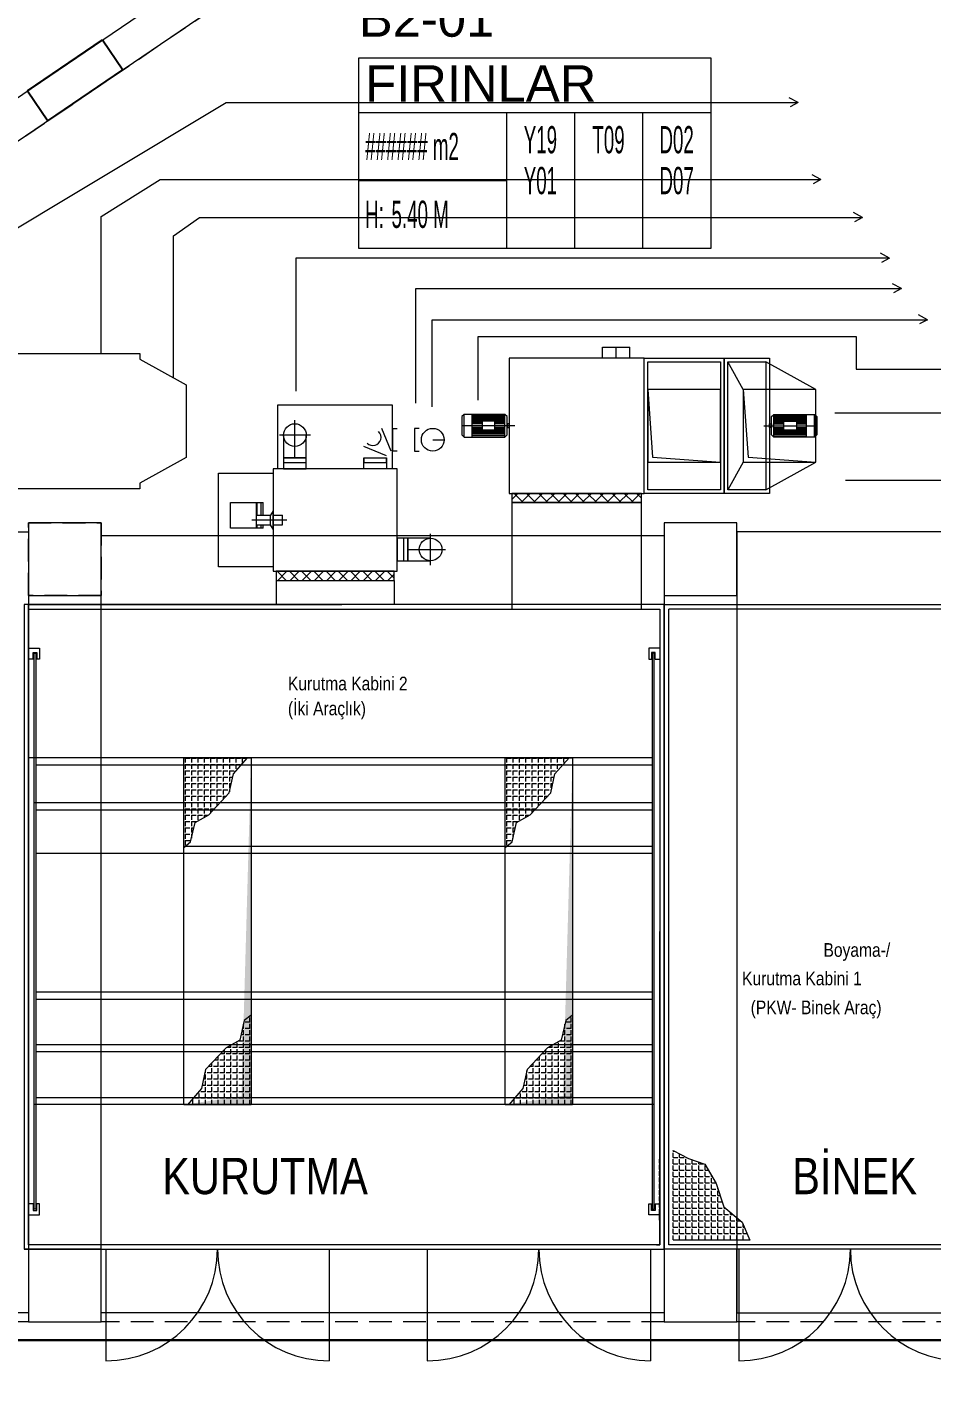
# Model space of a CAD drawing. Header units: metres. Extents: x -13194 to 152406, y -14653 to 29421.
# Drawn here: x 1558 to 2555, y 7124 to 8616 of the extents above; entities that cross this region are included whole.
import ezdxf
from ezdxf.enums import TextEntityAlignment as Align

# ---------------------------------------------------------------- set-up
doc = ezdxf.new("R2010")
doc.units = ezdxf.units.M
doc.header["$LTSCALE"] = 100
doc.header["$MEASUREMENT"] = 0
for name, pattern in [('DOT2', [0.125, 0, -0.125]), ('HIDDEN', [0.375, 0.25, -0.125]), ('MITTE0050', [25.4, 15.875, -3.175, 3.175, -3.175])]:
    doc.linetypes.add(name, pattern=pattern)
doc.layers.get('0').update_dxf_attribs({"color": 9, "lineweight": 9})
for name, color, linetype, lineweight in [('01', 9, 'Continuous', 9), ('06D', 9, 'Continuous', 9), ('20', 9, 'DOT2', 9), ('21', 9, 'Continuous', 9), ('21_mahal200', 9, 'Continuous', 9), ('E-KABLO', 7, 'Continuous', 30)]:
    doc.layers.add(name, color=color, linetype=linetype, lineweight=lineweight)
doc.styles.add('Arial', font='arial.ttf', dxfattribs={"height": 2.5})
doc.styles.add('MuuM_TEXT-STANDART', font='ARIALN.TTF')

# ---------------------------------------------------------------- blocks, each defined once
blk = doc.blocks.new('p-kolon_80x80')
blk.add_lwpolyline([(-40, -40), (40, -40), (40, 40), (-40, 40)], close=True)
blk = doc.blocks.new('2.bod.sitatik')
at = {"layer": '01', "linetype": 'Continuous', "lineweight": -3}
for p, q in [((1558.7, -84.2), (1641.4, -28)), ((1641.4, -28), (1663.9, -61.1)), ((1581.2, -117.3), (1663.9, -61.1)), ((1558.7, -84.2), (1581.2, -117.3))]:
    blk.add_line(p, q, dxfattribs=at)
at = {"layer": '01'}
blk.add_lwpolyline([(1981.2, 154.4), (1695, -40), (1695, -40), (60, -1150.3), (40, -1163.9), (40, -1188.2), (40, -1370), (40, -1370), (40, -1430), (40, -1430), (40, -1850), (470, -1850), (470, -1890), (40, -1890), (40, -2160), (470, -2160), (470, -2200), (40, -2200), (40, -2200), (40, -2200), (40, -2945), (0, -2945), (0, -1142.7), (1968.9, 194.4)], dxfattribs=at)
for p in [(1600, -600), (2300, -600), (1600, -1400), (2300, -1400)]:
    blk.add_blockref('p-kolon_80x80', p, dxfattribs=at)
blk = doc.blocks.new('FDG')
h = blk.add_hatch()
h.set_pattern_fill('ANSI37', color=256, scale=3, angle=180, style=0)
h.set_pattern_definition([(225, (179129.465, -8873.869), (6.73519, -6.73519), []), (315, (179129.465, -8873.869), (6.73519, 6.73519), [])])
h.paths.add_polyline_path([(178485.5, -9290.3), (178355.5, -9290.3), (178355.5, -9300.3), (178485.5, -9300.3)])
for p, q in [((178483.7, -9107.3), (178357.2, -9107.3)), ((178357.2, -9107.3), (178357.2, -9177.3)), ((178483.7, -9177.3), (178483.7, -9107.3)), ((178376.2, -9165.3), (178376.2, -9124)), ((178393.3, -9140.3), (178359.1, -9140.3)), ((178482.4, -9157.9), (178472, -9132.9)), ((178484, -9157.9), (178484, -9132.9)), ((178484, -9132.9), (178489, -9132.9)), ((178513, -9132.9), (178508, -9132.9)), ((178508, -9132.9), (178508, -9157.9)), ((178528, -9145.4), (178540.5, -9145.4)), ((178477.2, -9163), (178452.2, -9152.7)), ((178489, -9157.9), (178484, -9157.9)), ((178508, -9157.9), (178513, -9157.9)), ((178452.2, -9165.3), (178452.2, -9170.3)), ((178452.2, -9170.3), (178477.2, -9170.3)), ((178477.2, -9170.3), (178477.2, -9165.3)), ((178292.2, -9285.3), (178292.2, -9182.3)), ((178292.2, -9182.3), (178352.2, -9182.3)), ((178352.2, -9177.3), (178352.2, -9290.3)), ((178488.7, -9177.3), (178352.2, -9177.3)), ((178488.7, -9290.3), (178488.7, -9177.3)), ((178305.2, -9214.6), (178341.2, -9214.6)), ((178305.2, -9242.9), (178305.2, -9214.6)), ((178333.7, -9214.6), (178333.7, -9242.9)), ((178334.6, -9228.3), (178334.6, -9214.6)), ((178339.2, -9228.3), (178339.2, -9214.6)), ((178341.2, -9228.3), (178341.2, -9214.6)), ((178367.5, -9233.8), (178328.7, -9233.8)), ((178333.7, -9225.8), (178333.7, -9233.8)), ((178333.7, -9228.3), (178349.3, -9228.3)), ((178352.2, -9223.8), (178349.3, -9228.3)), ((178349.3, -9239.3), (178349.3, -9228.3)), ((178352.2, -9243.8), (178352.2, -9223.8)), ((178352.2, -9228.3), (178362.5, -9228.3)), ((178362.5, -9239.3), (178362.5, -9228.3)), ((178341.2, -9242.9), (178305.2, -9242.9)), ((178333.7, -9239.3), (178349.3, -9239.3)), ((178334.6, -9242.9), (178334.6, -9239.3)), ((178339.2, -9242.9), (178339.2, -9239.3)), ((178341.2, -9242.9), (178341.2, -9239.3)), ((178352.2, -9243.8), (178349.3, -9239.3)), ((178352.2, -9239.3), (178362.5, -9239.3)), ((178525.7, -9283.4), (178525.7, -9249.1)), ((178500.7, -9266.3), (178542, -9266.3)), ((178352.2, -9285.3), (178292.2, -9285.3)), ((178352.2, -9290.3), (178488.7, -9290.3)), ((178355.5, -9300.3), (178355.5, -9326.9)), ((178485.5, -9300.3), (178485.5, -9326.9))]:
    blk.add_line(p, q)
for points in [[(178363.7, -9140.3), (178363.7, -9165.3), (178388.7, -9165.3), (178388.7, -9140.3)], [(178363.7, -9165.3), (178363.7, -9170.3), (178388.7, -9170.3), (178388.7, -9165.3)], [(178500.7, -9253.8), (178495.7, -9253.8), (178495.7, -9278.8), (178500.7, -9278.8)], [(178525.7, -9253.8), (178500.7, -9253.8), (178500.7, -9278.8), (178525.7, -9278.8)]]:
    blk.add_lwpolyline(points)
for points in [[(178388.7, -9177.3), (178388.7, -9165.3), (178363.7, -9165.3), (178363.7, -9177.3)], [(178477.2, -9165.3), (178477.2, -9177.3), (178452.2, -9177.3), (178452.2, -9165.3)], [(178488.7, -9278.8), (178500.7, -9278.8), (178500.7, -9253.8), (178488.7, -9253.8)], [(178485.5, -9290.3), (178355.5, -9290.3), (178355.5, -9300.3), (178485.5, -9300.3)]]:
    blk.add_lwpolyline(points, close=True)
for centre in [(178376.2, -9140.3), (178528, -9145.4), (178525.7, -9266.3)]:
    blk.add_circle(centre, 12.5)
blk.add_arc((178462.1, -9142.8), 9, 225, 45)
blk = doc.blocks.new('p-bnk')
h = blk.add_hatch()
h.set_pattern_fill('ANSI37', color=256, scale=3, angle=-180, style=0)
h.set_pattern_definition([(225, (783.508, 267.3965), (6.73519, -6.73519), []), (315, (783.508, 267.3965), (6.73519, 6.73519), [])])
h.paths.add_polyline_path([(145.75, -159), (145.75, -149), (3.25, -149), (3.25, -159)])
for p, q in [((103, 0), (103, 12)), ((103, 12), (133, 12)), ((133, 0), (133, 12)), ((237, 0), (287, 0)), ((287, 0), (287, -6.22)), ((241, -145), (241, -4)), ((241, -4), (283, -4)), ((-49.5, -87), (-49.5, -62)), ((-40.5, -87), (-40.5, -62)), ((-4.5, -63.5), (-40.5, -63.5)), ((-4.5, -65), (-40.5, -65)), ((-4.5, -66.5), (-40.5, -66.5)), ((-4.5, -68), (-40.5, -68)), ((-4.5, -69.5), (-40.5, -69.5)), ((-29.5, -71), (-40.5, -71)), ((-29.5, -72.5), (-40.5, -72.5)), ((-4.5, -71), (-15.5, -71)), ((-4.5, -72.5), (-15.5, -72.5)), ((-4.5, -87), (-4.5, -62)), ((291.5, -87), (291.5, -62)), ((291.5, -63.5), (327.5, -63.5)), ((291.5, -65), (327.5, -65)), ((291.5, -66.5), (327.5, -66.5)), ((291.5, -68), (327.5, -68)), ((291.5, -69.5), (327.5, -69.5)), ((291.5, -71), (302.5, -71)), ((291.5, -72.5), (302.5, -72.5)), ((316.5, -71), (327.5, -71)), ((316.5, -72.5), (327.5, -72.5)), ((327.5, -87), (327.5, -62)), ((336.5, -87), (336.5, -62)), ((-29.5, -76.5), (-40.5, -76.5)), ((-29.5, -78), (-40.5, -78)), ((-4.5, -79.5), (-40.5, -79.5)), ((-4.5, -81), (-40.5, -81)), ((-4.5, -82.5), (-40.5, -82.5)), ((-4.5, -84), (-40.5, -84)), ((-4.5, -85.5), (-40.5, -85.5)), ((-4.5, -76.5), (-15.5, -76.5)), ((-4.5, -78), (-15.5, -78)), ((291.5, -76.5), (302.5, -76.5)), ((291.5, -78), (302.5, -78)), ((291.5, -79.5), (327.5, -79.5)), ((291.5, -81), (327.5, -81)), ((291.5, -82.5), (327.5, -82.5)), ((291.5, -84), (327.5, -84)), ((291.5, -85.5), (327.5, -85.5)), ((316.5, -76.5), (327.5, -76.5)), ((316.5, -78), (327.5, -78)), ((287, -149), (237, -149)), ((283, -145), (241, -145)), ((287, -142.78), (287, -149))]:
    blk.add_line(p, q)
at = {"linetype": 'MITTE0050'}
for p, q in [((118, 0), (118, 12)), ((6.34, -74.5), (-52, -74.5)), ((280.66, -74.5), (339, -74.5))]:
    blk.add_line(p, q, dxfattribs=at)
for points in [[(0, -149), (149, -149), (149, 0), (0, 0)], [(237, -149), (149, -149), (149, 0), (237, 0)], [(287, -149), (237, -149), (237, 0), (287, 0)], [(233, -145), (153, -145), (153, -4), (233, -4)], [(283, -145), (241, -145), (241, -4), (283, -4)], [(233, -34.5), (153, -34.5), (153, -114.5), (233, -114.5)], [(338, -34.5), (258, -34.5), (258, -114.5), (338, -114.5)], [(-15.5, -69.5), (-29.5, -69.5), (-29.5, -79.5), (-15.5, -79.5)], [(0, -72.5), (-2, -72.5), (-2, -76.5), (0, -76.5)], [(287, -72.5), (289, -72.5), (289, -76.5), (287, -76.5)], [(302.5, -69.5), (316.5, -69.5), (316.5, -79.5), (302.5, -79.5)], [(145.75, -149), (3.25, -149), (3.25, -159), (145.75, -159)]]:
    blk.add_lwpolyline(points, close=True)
for points in [[(258, -34.5), (241, -4)], [(338, -34.5), (283, -4)], [(153, -34.5), (157.9, -109.22), (233, -114.5)], [(258, -34.5), (263.51, -109.22), (338, -114.5)], [(-40.5, -87), (-4.5, -87), (-2, -84.5), (-2, -64.5), (-4.5, -62), (-49.5, -62), (-52, -64.5), (-52, -84.5), (-49.5, -87), (-40.5, -87)], [(327.5, -87), (291.5, -87), (289, -84.5), (289, -64.5), (291.5, -62), (336.5, -62), (339, -64.5), (339, -84.5), (336.5, -87), (327.5, -87)], [(258, -114.5), (241, -145)], [(283, -145), (338, -114.5)]]:
    blk.add_lwpolyline(points)
at = {"lineweight": 0}
blk.add_lwpolyline([(3.25, -159), (3.25, -276.5), (145.75, -276.5), (145.75, -159)], close=True, dxfattribs=at)
blk = doc.blocks.new('0_roomno2')
blk.add_lwpolyline([(19.375, -10.5), (0, -10.5), (0, 0), (19.375, 0)], close=True)
for points in [[(0, -3), (19.375, -3)], [(8.125, -3), (8.125, -10.5)], [(11.875, -3), (11.875, -10.5)], [(15.625, -3), (15.625, -10.5)], [(0, -6.75), (8.125, -6.75)]]:
    blk.add_lwpolyline(points)
at = {"style": 'MuuM_TEXT-STANDART', "width": 0.6}
blk.add_text('H:', height=1.5, dxfattribs=at).set_placement((0.35, -8.608), align=Align.MIDDLE_LEFT)
at = {"style": 'Arial'}
blk.add_attdef('ODANO', (0, 1.17), '', height=2, dxfattribs=at)
blk.add_attdef('MEKANADI', text='', height=2, dxfattribs=at).set_placement((0.35, -3), align=Align.BOTTOM_LEFT)
at = {"style": 'MuuM_TEXT-STANDART', "width": 0.6}
for tag, p in [('YER01', (10, -4.5)), ('TAVAN01', (13.75, -4.5)), ('DUVAR01', (17.5, -4.5)), ('YER02', (10, -6.75)), ('TAVAN02', (13.75, -6.75)), ('DUVAR02', (17.5, -6.75)), ('YER03', (10, -9)), ('TAVAN03', (13.75, -9)), ('DUVAR03', (17.5, -9))]:
    blk.add_attdef(tag, text='', height=1.5, dxfattribs=at).set_placement(p, align=Align.MIDDLE_CENTER)
for tag, p in [('M2', (0.35, -4.875)), ('TEMIZTAVANYUKSEKLIGI', (1.8, -8.608))]:
    blk.add_attdef(tag, text='', height=1.5, dxfattribs=at).set_placement(p, align=Align.MIDDLE_LEFT)
blk = doc.blocks.new('2.bod.Mimari')
at = {"layer": '06D'}
h = blk.add_hatch(dxfattribs=at)
h.set_pattern_fill('ANGLE', color=256, style=0)
h.set_pattern_definition([(360, (-32941.371, 5925.1185), (9e-16, 6.985), [5.08, -1.905]), (90, (-32941.371, 5925.1185), (-6.985, 1e-15), [5.08, -1.905])])
h.paths.add_polyline_path([(2325.75, -1313.37), (2317.17, -1287.66), (2304.74, -1266.23), (2286.73, -1260.23), (2270, -1251.31), (2270, -1350), (2273.5, -1350), (2338.5, -1350), (2347, -1350), (2354.47, -1350), (2345.9, -1330.09)])
for p, q in [((1639.84, -373.5), (1639.84, -222.49)), ((2448.04, -438.77), (2617.36, -438.77)), ((2459.76, -513.13), (2643.14, -513.13)), ((1560, -650), (1904.99, -650)), ((1560, -1355), (1560, -650)), ((1560, -655), (1899.99, -655)), ((1899.99, -655), (2255, -655)), ((2255, -655), (2255, -1355)), ((2260, -705), (2260, -650)), ((2260, -705), (2260, -650)), ((2260, -650), (2670, -650)), ((2535.9, -655), (2265, -655)), ((2665, -655), (2265, -655)), ((1560, -710), (1560, -698)), ((1560, -698), (1572, -698)), ((1572, -698), (1572, -710)), ((2255, -698), (2243, -698)), ((2243, -698), (2243, -710)), ((2255, -698), (2243, -698)), ((2243, -698), (2243, -710)), ((1565, -710), (1560, -710)), ((1560, -1310), (1560, -710)), ((1565, -710), (1565, -702.75)), ((1565, -702.75), (1569, -702.75)), ((1566.03, -703.67), (1568.12, -703.67)), ((1566.03, -1315.98), (1566.03, -703.67)), ((1568.12, -703.67), (1568.12, -1315.98)), ((1569, -702.75), (1569, -710)), ((1572, -710), (1569, -710)), ((2243, -710), (2246, -710)), ((2243, -710), (2246, -710)), ((2250, -702.75), (2246, -702.75)), ((2246, -702.75), (2246, -710)), ((2250, -702.75), (2246, -702.75)), ((2246, -702.75), (2246, -710)), ((2248.97, -703.67), (2246.88, -703.67)), ((2246.88, -703.67), (2246.88, -1315.98)), ((2248.97, -703.67), (2246.88, -703.67)), ((2246.88, -703.67), (2246.88, -1315.98)), ((2248.97, -1315.98), (2248.97, -703.67)), ((2248.97, -1315.98), (2248.97, -703.67)), ((2250, -710), (2250, -702.75)), ((2250, -710), (2250, -702.75)), ((2250, -710), (2255, -710)), ((2250, -710), (2255, -710)), ((2260, -1305), (2260, -705)), ((2260, -1203.9), (2260, -805.45)), ((1731, -1200.8), (1731, -818.8)), ((1731, -818.8), (1805, -818.8)), ((1732.39, -819.01), (1732.39, -824.09)), ((1732.39, -819.01), (1737.47, -819.01)), ((1739.37, -819.01), (1739.37, -824.09)), ((1739.37, -819.01), (1744.45, -819.01)), ((1746.36, -819.01), (1746.36, -824.09)), ((1746.36, -819.01), (1751.44, -819.01)), ((1753.34, -819.01), (1753.34, -824.09)), ((1753.34, -819.01), (1758.42, -819.01)), ((1760.33, -819.01), (1760.33, -824.09)), ((1760.33, -819.01), (1765.41, -819.01)), ((1767.31, -819.01), (1767.31, -824.09)), ((1767.31, -819.01), (1772.39, -819.01)), ((1774.3, -819.01), (1774.3, -824.09)), ((1774.3, -819.01), (1779.38, -819.01)), ((1781.28, -819.01), (1781.28, -824.09)), ((1781.28, -819.01), (1786.36, -819.01)), ((1785.59, -836.46), (1801.09, -818.8)), ((1788.27, -819.01), (1788.27, -824.09)), ((1788.27, -819.01), (1793.35, -819.01)), ((1795.25, -819.01), (1795.25, -824.09)), ((1795.25, -819.01), (1800.33, -819.01)), ((1805, -818.8), (1805, -1200.8)), ((2085, -1200.8), (2085, -818.8)), ((2085, -818.8), (2159, -818.8)), ((2086.39, -819.01), (2086.39, -824.09)), ((2086.39, -819.01), (2091.47, -819.01)), ((2093.38, -819.01), (2093.38, -824.09)), ((2093.38, -819.01), (2098.46, -819.01)), ((2100.36, -819.01), (2100.36, -824.09)), ((2100.36, -819.01), (2105.44, -819.01)), ((2107.35, -819.01), (2107.35, -824.09)), ((2107.35, -819.01), (2112.43, -819.01)), ((2114.33, -819.01), (2114.33, -824.09)), ((2114.33, -819.01), (2119.41, -819.01)), ((2121.32, -819.01), (2121.32, -824.09)), ((2121.32, -819.01), (2126.4, -819.01)), ((2128.3, -819.01), (2128.3, -824.09)), ((2128.3, -819.01), (2133.38, -819.01)), ((2135.29, -819.01), (2135.29, -824.09)), ((2135.29, -819.01), (2140.37, -819.01)), ((2139.59, -836.46), (2155.21, -818.66)), ((2142.27, -819.01), (2142.27, -824.09)), ((2142.27, -819.01), (2147.35, -819.01)), ((2149.26, -819.01), (2149.26, -824.09)), ((2149.26, -819.01), (2154.34, -819.01)), ((2159, -818.8), (2159, -1200.8)), ((2260, -811.1), (2260, -819.2)), ((1732.39, -826), (1732.39, -831.08)), ((1732.39, -826), (1737.47, -826)), ((1732.39, -832.98), (1732.39, -838.06)), ((1732.39, -832.98), (1737.47, -832.98)), ((1739.37, -826), (1739.37, -831.08)), ((1739.37, -826), (1744.45, -826)), ((1739.37, -832.98), (1739.37, -838.06)), ((1739.37, -832.98), (1744.45, -832.98)), ((1746.36, -826), (1746.36, -831.08)), ((1746.36, -826), (1751.44, -826)), ((1746.36, -832.98), (1746.36, -838.06)), ((1746.36, -832.98), (1751.44, -832.98)), ((1753.34, -826), (1753.34, -831.08)), ((1753.34, -826), (1758.42, -826)), ((1753.34, -832.98), (1753.34, -838.06)), ((1753.34, -832.98), (1758.42, -832.98)), ((1760.33, -826), (1760.33, -831.08)), ((1760.33, -826), (1765.41, -826)), ((1760.33, -832.98), (1760.33, -838.06)), ((1760.33, -832.98), (1765.41, -832.98)), ((1767.31, -826), (1767.31, -831.08)), ((1767.31, -826), (1772.39, -826)), ((1767.31, -832.98), (1767.31, -838.06)), ((1767.31, -832.98), (1772.39, -832.98)), ((1774.3, -826), (1774.3, -831.08)), ((1774.3, -826), (1779.38, -826)), ((1774.3, -832.98), (1774.3, -838.06)), ((1774.3, -832.98), (1779.38, -832.98)), ((1781.28, -826), (1781.28, -831.08)), ((1781.28, -826), (1786.36, -826)), ((1781.28, -832.98), (1781.28, -838.06)), ((1781.28, -832.98), (1786.36, -832.98)), ((1788.27, -826), (1788.27, -831.08)), ((1788.27, -826), (1793.35, -826)), ((1788.27, -832.98), (1788.27, -833.4)), ((1788.27, -832.98), (1788.64, -832.98)), ((2086.39, -826), (2086.39, -831.08)), ((2086.39, -826), (2091.47, -826)), ((2086.39, -832.98), (2086.39, -838.06)), ((2086.39, -832.98), (2091.47, -832.98)), ((2093.38, -826), (2093.38, -831.08)), ((2093.38, -826), (2098.46, -826)), ((2093.38, -832.98), (2093.38, -838.06)), ((2093.38, -832.98), (2098.46, -832.98)), ((2100.36, -826), (2100.36, -831.08)), ((2100.36, -826), (2105.44, -826)), ((2100.36, -832.98), (2100.36, -838.06)), ((2100.36, -832.98), (2105.44, -832.98)), ((2107.35, -826), (2107.35, -831.08)), ((2107.35, -826), (2112.43, -826)), ((2107.35, -832.98), (2107.35, -838.06)), ((2107.35, -832.98), (2112.43, -832.98)), ((2114.33, -826), (2114.33, -831.08)), ((2114.33, -826), (2119.41, -826)), ((2114.33, -832.98), (2114.33, -838.06)), ((2114.33, -832.98), (2119.41, -832.98)), ((2121.32, -826), (2121.32, -831.08)), ((2121.32, -826), (2126.4, -826)), ((2121.32, -832.98), (2121.32, -838.06)), ((2121.32, -832.98), (2126.4, -832.98)), ((2128.3, -826), (2128.3, -831.08)), ((2128.3, -826), (2133.38, -826)), ((2128.3, -832.98), (2128.3, -838.06)), ((2128.3, -832.98), (2133.38, -832.98)), ((2135.29, -826), (2135.29, -831.08)), ((2135.29, -826), (2140.37, -826)), ((2135.29, -832.98), (2135.29, -838.06)), ((2135.29, -832.98), (2140.37, -832.98)), ((2142.27, -826), (2142.27, -831.08)), ((2142.27, -826), (2147.35, -826)), ((2142.27, -832.98), (2142.27, -833.4)), ((2142.27, -832.98), (2142.64, -832.98)), ((1732.39, -839.97), (1732.39, -845.05)), ((1732.39, -839.97), (1737.47, -839.97)), ((1732.39, -846.95), (1732.39, -852.03)), ((1732.39, -846.95), (1737.47, -846.95)), ((1739.37, -839.97), (1739.37, -845.05)), ((1739.37, -839.97), (1744.45, -839.97)), ((1739.37, -846.95), (1739.37, -852.03)), ((1739.37, -846.95), (1744.45, -846.95)), ((1746.36, -839.97), (1746.36, -845.05)), ((1746.36, -839.97), (1751.44, -839.97)), ((1746.36, -846.95), (1746.36, -852.03)), ((1746.36, -846.95), (1751.44, -846.95)), ((1753.34, -839.97), (1753.34, -845.05)), ((1753.34, -839.97), (1758.42, -839.97)), ((1753.34, -846.95), (1753.34, -852.03)), ((1753.34, -846.95), (1758.42, -846.95)), ((1760.33, -839.97), (1760.33, -845.05)), ((1760.33, -839.97), (1765.41, -839.97)), ((1760.33, -846.95), (1760.33, -852.03)), ((1760.33, -846.95), (1765.41, -846.95)), ((1767.31, -839.97), (1767.31, -845.05)), ((1767.31, -839.97), (1772.39, -839.97)), ((1767.31, -846.95), (1767.31, -852.03)), ((1767.31, -846.95), (1772.39, -846.95)), ((1774.3, -839.97), (1774.3, -845.05)), ((1774.3, -839.97), (1779.38, -839.97)), ((1774.3, -846.95), (1774.3, -852.03)), ((1774.3, -846.95), (1779.38, -846.95)), ((1781.03, -857.53), (1785.59, -836.46)), ((1781.28, -839.97), (1781.28, -845.05)), ((1781.28, -839.97), (1784.83, -839.97)), ((1781.28, -846.95), (1781.28, -852.03)), ((1781.28, -846.95), (1783.32, -846.95)), ((2086.39, -839.97), (2086.39, -845.05)), ((2086.39, -839.97), (2091.47, -839.97)), ((2086.39, -846.95), (2086.39, -852.03)), ((2086.39, -846.95), (2091.47, -846.95)), ((2093.38, -839.97), (2093.38, -845.05)), ((2093.38, -839.97), (2098.46, -839.97)), ((2093.38, -846.95), (2093.38, -852.03)), ((2093.38, -846.95), (2098.46, -846.95)), ((2100.36, -839.97), (2100.36, -845.05)), ((2100.36, -839.97), (2105.44, -839.97)), ((2100.36, -846.95), (2100.36, -852.03)), ((2100.36, -846.95), (2105.44, -846.95)), ((2107.35, -839.97), (2107.35, -845.05)), ((2107.35, -839.97), (2112.43, -839.97)), ((2107.35, -846.95), (2107.35, -852.03)), ((2107.35, -846.95), (2112.43, -846.95)), ((2114.33, -839.97), (2114.33, -845.05)), ((2114.33, -839.97), (2119.41, -839.97)), ((2114.33, -846.95), (2114.33, -852.03)), ((2114.33, -846.95), (2119.41, -846.95)), ((2121.32, -839.97), (2121.32, -845.05)), ((2121.32, -839.97), (2126.4, -839.97)), ((2121.32, -846.95), (2121.32, -852.03)), ((2121.32, -846.95), (2126.4, -846.95)), ((2128.3, -839.97), (2128.3, -845.05)), ((2128.3, -839.97), (2133.38, -839.97)), ((2128.3, -846.95), (2128.3, -852.03)), ((2128.3, -846.95), (2133.38, -846.95)), ((2135.03, -857.53), (2139.59, -836.46)), ((2135.29, -839.97), (2135.29, -845.05)), ((2135.29, -839.97), (2138.83, -839.97)), ((2135.29, -846.95), (2135.29, -852.03)), ((2135.29, -846.95), (2137.32, -846.95)), ((1732.39, -853.94), (1732.39, -859.02)), ((1732.39, -853.94), (1737.47, -853.94)), ((1732.39, -860.92), (1732.39, -866)), ((1732.39, -860.92), (1737.47, -860.92)), ((1739.37, -853.94), (1739.37, -859.02)), ((1739.37, -853.94), (1744.45, -853.94)), ((1739.37, -860.92), (1739.37, -866)), ((1739.37, -860.92), (1744.45, -860.92)), ((1746.36, -853.94), (1746.36, -859.02)), ((1746.36, -853.94), (1751.44, -853.94)), ((1746.36, -860.92), (1746.36, -866)), ((1746.36, -860.92), (1751.44, -860.92)), ((1753.34, -853.94), (1753.34, -859.02)), ((1753.34, -853.94), (1758.42, -853.94)), ((1753.34, -860.92), (1753.34, -866)), ((1753.34, -860.92), (1758.42, -860.92)), ((1758.54, -881.46), (1781.03, -857.53)), ((1760.33, -853.94), (1760.33, -859.02)), ((1760.33, -853.94), (1765.41, -853.94)), ((1760.33, -860.92), (1760.33, -866)), ((1760.33, -860.92), (1765.41, -860.92)), ((1767.31, -853.94), (1767.31, -859.02)), ((1767.31, -853.94), (1772.39, -853.94)), ((1767.31, -860.92), (1767.31, -866)), ((1767.31, -860.92), (1772.39, -860.92)), ((1774.3, -853.94), (1774.3, -859.02)), ((1774.3, -853.94), (1779.38, -853.94)), ((1774.3, -860.92), (1774.3, -864.69)), ((1774.3, -860.92), (1777.84, -860.92)), ((1781.28, -853.94), (1781.28, -856.36)), ((1781.28, -853.94), (1781.81, -853.94)), ((2086.39, -853.94), (2086.39, -859.02)), ((2086.39, -853.94), (2091.47, -853.94)), ((2086.39, -860.92), (2086.39, -866)), ((2086.39, -860.92), (2091.47, -860.92)), ((2093.38, -853.94), (2093.38, -859.02)), ((2093.38, -853.94), (2098.46, -853.94)), ((2093.38, -860.92), (2093.38, -866)), ((2093.38, -860.92), (2098.46, -860.92)), ((2100.36, -853.94), (2100.36, -859.02)), ((2100.36, -853.94), (2105.44, -853.94)), ((2100.36, -860.92), (2100.36, -866)), ((2100.36, -860.92), (2105.44, -860.92)), ((2107.35, -853.94), (2107.35, -859.02)), ((2107.35, -853.94), (2112.43, -853.94)), ((2107.35, -860.92), (2107.35, -866)), ((2107.35, -860.92), (2112.43, -860.92)), ((2112.55, -881.46), (2135.03, -857.53)), ((2114.33, -853.94), (2114.33, -859.02)), ((2114.33, -853.94), (2119.41, -853.94)), ((2114.33, -860.92), (2114.33, -866)), ((2114.33, -860.92), (2119.41, -860.92)), ((2121.32, -853.94), (2121.32, -859.02)), ((2121.32, -853.94), (2126.4, -853.94)), ((2121.32, -860.92), (2121.32, -866)), ((2121.32, -860.92), (2126.4, -860.92)), ((2128.3, -853.94), (2128.3, -859.02)), ((2128.3, -853.94), (2133.38, -853.94)), ((2128.3, -860.92), (2128.3, -864.69)), ((2128.3, -860.92), (2131.85, -860.92)), ((2135.29, -853.94), (2135.29, -856.36)), ((2135.29, -853.94), (2135.81, -853.94)), ((1732.39, -867.91), (1732.39, -872.99)), ((1732.39, -867.91), (1737.47, -867.91)), ((1732.39, -874.89), (1732.39, -879.97)), ((1732.39, -874.89), (1737.47, -874.89)), ((1739.37, -867.91), (1739.37, -872.99)), ((1739.37, -867.91), (1744.45, -867.91)), ((1739.37, -874.89), (1739.37, -879.97)), ((1739.37, -874.89), (1744.45, -874.89)), ((1746.36, -867.91), (1746.36, -872.99)), ((1746.36, -867.91), (1751.44, -867.91)), ((1746.36, -874.89), (1746.36, -879.97)), ((1746.36, -874.89), (1751.44, -874.89)), ((1753.34, -867.91), (1753.34, -872.99)), ((1753.34, -867.91), (1758.42, -867.91)), ((1753.34, -874.89), (1753.34, -879.97)), ((1753.34, -874.89), (1758.42, -874.89)), ((1760.33, -867.91), (1760.33, -872.99)), ((1760.33, -867.91), (1765.41, -867.91)), ((1760.33, -874.89), (1760.33, -879.56)), ((1760.33, -874.89), (1764.71, -874.89)), ((1767.31, -867.91), (1767.31, -872.13)), ((1767.31, -867.91), (1771.28, -867.91)), ((2086.39, -867.91), (2086.39, -872.99)), ((2086.39, -867.91), (2091.47, -867.91)), ((2086.39, -874.89), (2086.39, -879.97)), ((2086.39, -874.89), (2091.47, -874.89)), ((2093.38, -867.91), (2093.38, -872.99)), ((2093.38, -867.91), (2098.46, -867.91)), ((2093.38, -874.89), (2093.38, -879.97)), ((2093.38, -874.89), (2098.46, -874.89)), ((2100.36, -867.91), (2100.36, -872.99)), ((2100.36, -867.91), (2105.44, -867.91)), ((2100.36, -874.89), (2100.36, -879.97)), ((2100.36, -874.89), (2105.44, -874.89)), ((2107.35, -867.91), (2107.35, -872.99)), ((2107.35, -867.91), (2112.43, -867.91)), ((2107.35, -874.89), (2107.35, -879.97)), ((2107.35, -874.89), (2112.43, -874.89)), ((2114.33, -867.91), (2114.33, -872.99)), ((2114.33, -867.91), (2119.41, -867.91)), ((2114.33, -874.89), (2114.33, -879.56)), ((2114.33, -874.89), (2118.72, -874.89)), ((2121.32, -867.91), (2121.32, -872.13)), ((2121.32, -867.91), (2125.28, -867.91)), ((2260, -869.2), (2260, -877.3)), ((1732.39, -881.88), (1732.39, -886.96)), ((1732.39, -881.88), (1737.47, -881.88)), ((1732.39, -888.86), (1732.39, -893.94)), ((1732.39, -888.86), (1737.47, -888.86)), ((1738.44, -911.33), (1743.45, -890)), ((1739.37, -881.88), (1739.37, -886.96)), ((1739.37, -881.88), (1744.45, -881.88)), ((1739.37, -888.86), (1739.37, -893.94)), ((1739.37, -888.86), (1744.45, -888.86)), ((1743.45, -890), (1758.54, -881.46)), ((1746.36, -881.88), (1746.36, -886.96)), ((1746.36, -881.88), (1751.44, -881.88)), ((1753.34, -881.88), (1753.34, -884.4)), ((1753.34, -881.88), (1757.8, -881.88)), ((2086.39, -881.88), (2086.39, -886.96)), ((2086.39, -881.88), (2091.47, -881.88)), ((2086.39, -888.86), (2086.39, -893.94)), ((2086.39, -888.86), (2091.47, -888.86)), ((2092.44, -911.33), (2097.46, -890)), ((2093.38, -881.88), (2093.38, -886.96)), ((2093.38, -881.88), (2098.46, -881.88)), ((2093.38, -888.86), (2093.38, -893.94)), ((2093.38, -888.86), (2098.46, -888.86)), ((2097.46, -890), (2112.55, -881.46)), ((2100.36, -881.88), (2100.36, -886.96)), ((2100.36, -881.88), (2105.44, -881.88)), ((2107.35, -881.88), (2107.35, -884.4)), ((2107.35, -881.88), (2111.8, -881.88)), ((1732.39, -895.85), (1732.39, -900.93)), ((1732.39, -895.85), (1737.47, -895.85)), ((1732.39, -902.83), (1732.39, -907.91)), ((1732.39, -902.83), (1737.47, -902.83)), ((1732.39, -909.82), (1732.39, -914.9)), ((1732.39, -909.82), (1737.47, -909.82)), ((1739.37, -895.85), (1739.37, -900.93)), ((1739.37, -895.85), (1742.08, -895.85)), ((1739.37, -902.83), (1739.37, -907.36)), ((1739.37, -902.83), (1740.44, -902.83)), ((2086.39, -895.85), (2086.39, -900.93)), ((2086.39, -895.85), (2091.47, -895.85)), ((2086.39, -902.83), (2086.39, -907.91)), ((2086.39, -902.83), (2091.47, -902.83)), ((2086.39, -909.82), (2086.39, -914.9)), ((2086.39, -909.82), (2091.47, -909.82)), ((2093.38, -895.85), (2093.38, -900.93)), ((2093.38, -895.85), (2096.08, -895.85)), ((2093.38, -902.83), (2093.38, -907.36)), ((2093.38, -902.83), (2094.44, -902.83)), ((1731, -917.49), (1738.44, -911.33)), ((2085, -917.49), (2092.44, -911.33)), ((2260, -927.95), (2260, -936.05)), ((1560, -1010), (1560, -1355)), ((2255, -1355), (2255, -1010)), ((2255, -1355), (2255, -1010)), ((2260, -1005), (2260, -1203.9)), ((2260, -1084.6), (2260, -1092.7)), ((1805, -1102.11), (1797.55, -1108.27)), ((2159, -1102.11), (2151.56, -1108.27)), ((1797.55, -1108.27), (1792.54, -1129.6)), ((1796.62, -1116.77), (1795.55, -1116.77)), ((1796.62, -1116.77), (1796.62, -1112.24)), ((1796.62, -1123.75), (1796.62, -1118.67)), ((1803.6, -1109.78), (1798.52, -1109.78)), ((1803.6, -1116.77), (1798.52, -1116.77)), ((1803.6, -1109.78), (1803.6, -1104.7)), ((1803.6, -1116.77), (1803.6, -1111.69)), ((1803.6, -1123.75), (1803.6, -1118.67)), ((2151.56, -1108.27), (2146.54, -1129.6)), ((2150.62, -1116.77), (2149.56, -1116.77)), ((2150.62, -1116.77), (2150.62, -1112.24)), ((2150.62, -1123.75), (2150.62, -1118.67)), ((2157.61, -1109.78), (2152.53, -1109.78)), ((2157.61, -1116.77), (2152.53, -1116.77)), ((2157.61, -1109.78), (2157.61, -1104.7)), ((2157.61, -1116.77), (2157.61, -1111.69)), ((2157.61, -1123.75), (2157.61, -1118.67)), ((1792.54, -1129.6), (1777.45, -1138.14)), ((1789.63, -1137.72), (1789.63, -1132.64)), ((1796.62, -1130.74), (1791.54, -1130.74)), ((1796.62, -1123.75), (1793.91, -1123.75)), ((1796.62, -1130.74), (1796.62, -1125.66)), ((1796.62, -1137.72), (1796.62, -1132.64)), ((1803.6, -1123.75), (1798.52, -1123.75)), ((1803.6, -1130.74), (1798.52, -1130.74)), ((1803.6, -1130.74), (1803.6, -1125.66)), ((1803.6, -1137.72), (1803.6, -1132.64)), ((2146.54, -1129.6), (2131.45, -1138.14)), ((2143.64, -1137.72), (2143.64, -1132.64)), ((2150.62, -1130.74), (2145.54, -1130.74)), ((2150.62, -1123.75), (2147.92, -1123.75)), ((2150.62, -1130.74), (2150.62, -1125.66)), ((2150.62, -1137.72), (2150.62, -1132.64)), ((2157.61, -1123.75), (2152.53, -1123.75)), ((2157.61, -1130.74), (2152.53, -1130.74)), ((2157.61, -1130.74), (2157.61, -1125.66)), ((2157.61, -1137.72), (2157.61, -1132.64)), ((1777.45, -1138.14), (1754.96, -1162.07)), ((1768.68, -1151.69), (1768.68, -1147.47)), ((1775.66, -1144.71), (1771.28, -1144.71)), ((1775.66, -1144.71), (1775.66, -1140.04)), ((1775.66, -1151.69), (1775.66, -1146.61)), ((1782.65, -1144.71), (1777.57, -1144.71)), ((1782.65, -1137.72), (1778.2, -1137.72)), ((1782.65, -1137.72), (1782.65, -1135.2)), ((1782.65, -1144.71), (1782.65, -1139.63)), ((1782.65, -1151.69), (1782.65, -1146.61)), ((1789.63, -1137.72), (1784.55, -1137.72)), ((1789.63, -1144.71), (1784.55, -1144.71)), ((1789.63, -1144.71), (1789.63, -1139.63)), ((1789.63, -1151.69), (1789.63, -1146.61)), ((1796.62, -1137.72), (1791.54, -1137.72)), ((1796.62, -1144.71), (1791.54, -1144.71)), ((1796.62, -1144.71), (1796.62, -1139.63)), ((1796.62, -1151.69), (1796.62, -1146.61)), ((1803.6, -1137.72), (1798.52, -1137.72)), ((1803.6, -1144.71), (1798.52, -1144.71)), ((1803.6, -1144.71), (1803.6, -1139.63)), ((1803.6, -1151.69), (1803.6, -1146.61)), ((2131.45, -1138.14), (2108.97, -1162.07)), ((2122.68, -1151.69), (2122.68, -1147.47)), ((2129.67, -1144.71), (2125.28, -1144.71)), ((2129.67, -1144.71), (2129.67, -1140.04)), ((2129.67, -1151.69), (2129.67, -1146.61)), ((2136.65, -1144.71), (2131.57, -1144.71)), ((2136.65, -1137.72), (2132.2, -1137.72)), ((2136.65, -1137.72), (2136.65, -1135.2)), ((2136.65, -1144.71), (2136.65, -1139.63)), ((2136.65, -1151.69), (2136.65, -1146.61)), ((2143.64, -1137.72), (2138.56, -1137.72)), ((2143.64, -1144.71), (2138.56, -1144.71)), ((2143.64, -1144.71), (2143.64, -1139.63)), ((2143.64, -1151.69), (2143.64, -1146.61)), ((2150.62, -1137.72), (2145.54, -1137.72)), ((2150.62, -1144.71), (2145.54, -1144.71)), ((2150.62, -1144.71), (2150.62, -1139.63)), ((2150.62, -1151.69), (2150.62, -1146.61)), ((2157.61, -1137.72), (2152.53, -1137.72)), ((2157.61, -1144.71), (2152.53, -1144.71)), ((2157.61, -1144.71), (2157.61, -1139.63)), ((2157.61, -1151.69), (2157.61, -1146.61)), ((2260, -1142.7), (2260, -1150.8)), ((1754.96, -1162.07), (1750.41, -1183.14)), ((1754.71, -1165.66), (1754.71, -1163.24)), ((1761.69, -1158.68), (1758.15, -1158.68)), ((1761.69, -1158.68), (1761.69, -1154.91)), ((1761.69, -1165.66), (1761.69, -1160.58)), ((1768.68, -1158.68), (1763.6, -1158.68)), ((1768.68, -1151.69), (1764.72, -1151.69)), ((1768.68, -1158.68), (1768.68, -1153.6)), ((1768.68, -1165.66), (1768.68, -1160.58)), ((1775.66, -1151.69), (1770.58, -1151.69)), ((1775.66, -1158.68), (1770.58, -1158.68)), ((1775.66, -1158.68), (1775.66, -1153.6)), ((1775.66, -1165.66), (1775.66, -1160.58)), ((1782.65, -1151.69), (1777.57, -1151.69)), ((1782.65, -1158.68), (1777.57, -1158.68)), ((1782.65, -1158.68), (1782.65, -1153.6)), ((1782.65, -1165.66), (1782.65, -1160.58)), ((1789.63, -1151.69), (1784.55, -1151.69)), ((1789.63, -1158.68), (1784.55, -1158.68)), ((1789.63, -1158.68), (1789.63, -1153.6)), ((1789.63, -1165.66), (1789.63, -1160.58)), ((1796.62, -1151.69), (1791.54, -1151.69)), ((1796.62, -1158.68), (1791.54, -1158.68)), ((1796.62, -1158.68), (1796.62, -1153.6)), ((1796.62, -1165.66), (1796.62, -1160.58)), ((1803.6, -1151.69), (1798.52, -1151.69)), ((1803.6, -1158.68), (1798.52, -1158.68)), ((1803.6, -1158.68), (1803.6, -1153.6)), ((1803.6, -1165.66), (1803.6, -1160.58)), ((2108.97, -1162.07), (2104.41, -1183.14)), ((2108.71, -1165.66), (2108.71, -1163.24)), ((2115.7, -1158.68), (2112.15, -1158.68)), ((2115.7, -1158.68), (2115.7, -1154.91)), ((2115.7, -1165.66), (2115.7, -1160.58)), ((2122.68, -1158.68), (2117.6, -1158.68)), ((2122.68, -1151.69), (2118.72, -1151.69)), ((2122.68, -1158.68), (2122.68, -1153.6)), ((2122.68, -1165.66), (2122.68, -1160.58)), ((2129.67, -1151.69), (2124.59, -1151.69)), ((2129.67, -1158.68), (2124.59, -1158.68)), ((2129.67, -1158.68), (2129.67, -1153.6)), ((2129.67, -1165.66), (2129.67, -1160.58)), ((2136.65, -1151.69), (2131.57, -1151.69)), ((2136.65, -1158.68), (2131.57, -1158.68)), ((2136.65, -1158.68), (2136.65, -1153.6)), ((2136.65, -1165.66), (2136.65, -1160.58)), ((2143.64, -1151.69), (2138.56, -1151.69)), ((2143.64, -1158.68), (2138.56, -1158.68)), ((2143.64, -1158.68), (2143.64, -1153.6)), ((2143.64, -1165.66), (2143.64, -1160.58)), ((2150.62, -1151.69), (2145.54, -1151.69)), ((2150.62, -1158.68), (2145.54, -1158.68)), ((2150.62, -1158.68), (2150.62, -1153.6)), ((2150.62, -1165.66), (2150.62, -1160.58)), ((2157.61, -1151.69), (2152.53, -1151.69)), ((2157.61, -1158.68), (2152.53, -1158.68)), ((2157.61, -1158.68), (2157.61, -1153.6)), ((2157.61, -1165.66), (2157.61, -1160.58)), ((1754.71, -1172.65), (1752.68, -1172.65)), ((1754.71, -1165.66), (1754.19, -1165.66)), ((1754.71, -1172.65), (1754.71, -1167.57)), ((1754.71, -1179.63), (1754.71, -1174.55)), ((1761.69, -1165.66), (1756.61, -1165.66)), ((1761.69, -1172.65), (1756.61, -1172.65)), ((1761.69, -1172.65), (1761.69, -1167.57)), ((1761.69, -1179.63), (1761.69, -1174.55)), ((1768.68, -1165.66), (1763.6, -1165.66)), ((1768.68, -1172.65), (1763.6, -1172.65)), ((1768.68, -1172.65), (1768.68, -1167.57)), ((1768.68, -1179.63), (1768.68, -1174.55)), ((1775.66, -1165.66), (1770.58, -1165.66)), ((1775.66, -1172.65), (1770.58, -1172.65)), ((1775.66, -1172.65), (1775.66, -1167.57)), ((1775.66, -1179.63), (1775.66, -1174.55)), ((1782.65, -1165.66), (1777.57, -1165.66)), ((1782.65, -1172.65), (1777.57, -1172.65)), ((1782.65, -1172.65), (1782.65, -1167.57)), ((1782.65, -1179.63), (1782.65, -1174.55)), ((1789.63, -1165.66), (1784.55, -1165.66)), ((1789.63, -1172.65), (1784.55, -1172.65)), ((1789.63, -1172.65), (1789.63, -1167.57)), ((1789.63, -1179.63), (1789.63, -1174.55)), ((1796.62, -1165.66), (1791.54, -1165.66)), ((1796.62, -1172.65), (1791.54, -1172.65)), ((1796.62, -1172.65), (1796.62, -1167.57)), ((1796.62, -1179.63), (1796.62, -1174.55)), ((1803.6, -1165.66), (1798.52, -1165.66)), ((1803.6, -1172.65), (1798.52, -1172.65)), ((1803.6, -1172.65), (1803.6, -1167.57)), ((1803.6, -1179.63), (1803.6, -1174.55)), ((2108.71, -1172.65), (2106.68, -1172.65)), ((2108.71, -1165.66), (2108.19, -1165.66)), ((2108.71, -1172.65), (2108.71, -1167.57)), ((2108.71, -1179.63), (2108.71, -1174.55)), ((2115.7, -1165.66), (2110.62, -1165.66)), ((2115.7, -1172.65), (2110.62, -1172.65)), ((2115.7, -1172.65), (2115.7, -1167.57)), ((2115.7, -1179.63), (2115.7, -1174.55)), ((2122.68, -1165.66), (2117.6, -1165.66)), ((2122.68, -1172.65), (2117.6, -1172.65)), ((2122.68, -1172.65), (2122.68, -1167.57)), ((2122.68, -1179.63), (2122.68, -1174.55)), ((2129.67, -1165.66), (2124.59, -1165.66)), ((2129.67, -1172.65), (2124.59, -1172.65)), ((2129.67, -1172.65), (2129.67, -1167.57)), ((2129.67, -1179.63), (2129.67, -1174.55)), ((2136.65, -1165.66), (2131.57, -1165.66)), ((2136.65, -1172.65), (2131.57, -1172.65)), ((2136.65, -1172.65), (2136.65, -1167.57)), ((2136.65, -1179.63), (2136.65, -1174.55)), ((2143.64, -1165.66), (2138.56, -1165.66)), ((2143.64, -1172.65), (2138.56, -1172.65)), ((2143.64, -1172.65), (2143.64, -1167.57)), ((2143.64, -1179.63), (2143.64, -1174.55)), ((2150.62, -1165.66), (2145.54, -1165.66)), ((2150.62, -1172.65), (2145.54, -1172.65)), ((2150.62, -1172.65), (2150.62, -1167.57)), ((2150.62, -1179.63), (2150.62, -1174.55)), ((2157.61, -1165.66), (2152.53, -1165.66)), ((2157.61, -1172.65), (2152.53, -1172.65)), ((2157.61, -1172.65), (2157.61, -1167.57)), ((2157.61, -1179.63), (2157.61, -1174.55)), ((1750.41, -1183.14), (1734.9, -1200.8)), ((1747.72, -1193.6), (1742.64, -1193.6)), ((1747.72, -1186.62), (1747.36, -1186.62)), ((1747.72, -1186.62), (1747.72, -1186.2)), ((1747.72, -1193.6), (1747.72, -1188.52)), ((1754.71, -1186.62), (1749.63, -1186.62)), ((1754.71, -1193.6), (1749.63, -1193.6)), ((1754.71, -1179.63), (1751.17, -1179.63)), ((1754.71, -1186.62), (1754.71, -1181.54)), ((1754.71, -1193.6), (1754.71, -1188.52)), ((1761.69, -1179.63), (1756.61, -1179.63)), ((1761.69, -1186.62), (1756.61, -1186.62)), ((1761.69, -1193.6), (1756.61, -1193.6)), ((1761.69, -1186.62), (1761.69, -1181.54)), ((1761.69, -1193.6), (1761.69, -1188.52)), ((1768.68, -1179.63), (1763.6, -1179.63)), ((1768.68, -1186.62), (1763.6, -1186.62)), ((1768.68, -1193.6), (1763.6, -1193.6)), ((1768.68, -1186.62), (1768.68, -1181.54)), ((1768.68, -1193.6), (1768.68, -1188.52)), ((1775.66, -1179.63), (1770.58, -1179.63)), ((1775.66, -1186.62), (1770.58, -1186.62)), ((1775.66, -1193.6), (1770.58, -1193.6)), ((1775.66, -1186.62), (1775.66, -1181.54)), ((1775.66, -1193.6), (1775.66, -1188.52)), ((1782.65, -1179.63), (1777.57, -1179.63)), ((1782.65, -1186.62), (1777.57, -1186.62)), ((1782.65, -1193.6), (1777.57, -1193.6)), ((1782.65, -1186.62), (1782.65, -1181.54)), ((1782.65, -1193.6), (1782.65, -1188.52)), ((1789.63, -1179.63), (1784.55, -1179.63)), ((1789.63, -1186.62), (1784.55, -1186.62)), ((1789.63, -1193.6), (1784.55, -1193.6)), ((1789.63, -1186.62), (1789.63, -1181.54)), ((1789.63, -1193.6), (1789.63, -1188.52)), ((1796.62, -1179.63), (1791.54, -1179.63)), ((1796.62, -1186.62), (1791.54, -1186.62)), ((1796.62, -1193.6), (1791.54, -1193.6)), ((1796.62, -1186.62), (1796.62, -1181.54)), ((1796.62, -1193.6), (1796.62, -1188.52)), ((1803.6, -1179.63), (1798.52, -1179.63)), ((1803.6, -1186.62), (1798.52, -1186.62)), ((1803.6, -1193.6), (1798.52, -1193.6)), ((1803.6, -1186.62), (1803.6, -1181.54)), ((1803.6, -1193.6), (1803.6, -1188.52)), ((2104.41, -1183.14), (2088.91, -1200.8)), ((2101.73, -1193.6), (2096.65, -1193.6)), ((2101.73, -1186.62), (2101.36, -1186.62)), ((2101.73, -1186.62), (2101.73, -1186.2)), ((2101.73, -1193.6), (2101.73, -1188.52)), ((2108.71, -1186.62), (2103.63, -1186.62)), ((2108.71, -1193.6), (2103.63, -1193.6)), ((2108.71, -1179.63), (2105.17, -1179.63)), ((2108.71, -1186.62), (2108.71, -1181.54)), ((2108.71, -1193.6), (2108.71, -1188.52)), ((2115.7, -1179.63), (2110.62, -1179.63)), ((2115.7, -1186.62), (2110.62, -1186.62)), ((2115.7, -1193.6), (2110.62, -1193.6)), ((2115.7, -1186.62), (2115.7, -1181.54)), ((2115.7, -1193.6), (2115.7, -1188.52)), ((2122.68, -1179.63), (2117.6, -1179.63)), ((2122.68, -1186.62), (2117.6, -1186.62)), ((2122.68, -1193.6), (2117.6, -1193.6)), ((2122.68, -1186.62), (2122.68, -1181.54)), ((2122.68, -1193.6), (2122.68, -1188.52)), ((2129.67, -1179.63), (2124.59, -1179.63)), ((2129.67, -1186.62), (2124.59, -1186.62)), ((2129.67, -1193.6), (2124.59, -1193.6)), ((2129.67, -1186.62), (2129.67, -1181.54)), ((2129.67, -1193.6), (2129.67, -1188.52)), ((2136.65, -1179.63), (2131.57, -1179.63)), ((2136.65, -1186.62), (2131.57, -1186.62)), ((2136.65, -1193.6), (2131.57, -1193.6)), ((2136.65, -1186.62), (2136.65, -1181.54)), ((2136.65, -1193.6), (2136.65, -1188.52)), ((2143.64, -1179.63), (2138.56, -1179.63)), ((2143.64, -1186.62), (2138.56, -1186.62)), ((2143.64, -1193.6), (2138.56, -1193.6)), ((2143.64, -1186.62), (2143.64, -1181.54)), ((2143.64, -1193.6), (2143.64, -1188.52)), ((2150.62, -1179.63), (2145.54, -1179.63)), ((2150.62, -1186.62), (2145.54, -1186.62)), ((2150.62, -1193.6), (2145.54, -1193.6)), ((2150.62, -1186.62), (2150.62, -1181.54)), ((2150.62, -1193.6), (2150.62, -1188.52)), ((2157.61, -1179.63), (2152.53, -1179.63)), ((2157.61, -1186.62), (2152.53, -1186.62)), ((2157.61, -1193.6), (2152.53, -1193.6)), ((2157.61, -1186.62), (2157.61, -1181.54)), ((2157.61, -1193.6), (2157.61, -1188.52)), ((1805, -1200.8), (1731, -1200.8)), ((1740.74, -1200.59), (1735.66, -1200.59)), ((1740.74, -1200.59), (1740.74, -1195.51)), ((1747.72, -1200.59), (1742.64, -1200.59)), ((1747.72, -1200.59), (1747.72, -1195.51)), ((1754.71, -1200.59), (1749.63, -1200.59)), ((1754.71, -1200.59), (1754.71, -1195.51)), ((1761.69, -1200.59), (1756.61, -1200.59)), ((1761.69, -1200.59), (1761.69, -1195.51)), ((1768.68, -1200.59), (1763.6, -1200.59)), ((1768.68, -1200.59), (1768.68, -1195.51)), ((1775.66, -1200.59), (1770.58, -1200.59)), ((1775.66, -1200.59), (1775.66, -1195.51)), ((1782.65, -1200.59), (1777.57, -1200.59)), ((1782.65, -1200.59), (1782.65, -1195.51)), ((1789.63, -1200.59), (1784.55, -1200.59)), ((1789.63, -1200.59), (1789.63, -1195.51)), ((1796.62, -1200.59), (1791.54, -1200.59)), ((1796.62, -1200.59), (1796.62, -1195.51)), ((1803.6, -1200.59), (1798.52, -1200.59)), ((1803.6, -1200.59), (1803.6, -1195.51)), ((2159, -1200.8), (2085, -1200.8)), ((2094.74, -1200.59), (2089.66, -1200.59)), ((2094.74, -1200.59), (2094.74, -1195.51)), ((2101.73, -1200.59), (2096.65, -1200.59)), ((2101.73, -1200.59), (2101.73, -1195.51)), ((2108.71, -1200.59), (2103.63, -1200.59)), ((2108.71, -1200.59), (2108.71, -1195.51)), ((2115.7, -1200.59), (2110.62, -1200.59)), ((2115.7, -1200.59), (2115.7, -1195.51)), ((2122.68, -1200.59), (2117.6, -1200.59)), ((2122.68, -1200.59), (2122.68, -1195.51)), ((2129.67, -1200.59), (2124.59, -1200.59)), ((2129.67, -1200.59), (2129.67, -1195.51)), ((2136.65, -1200.59), (2131.57, -1200.59)), ((2136.65, -1200.59), (2136.65, -1195.51)), ((2143.64, -1200.59), (2138.56, -1200.59)), ((2143.64, -1200.59), (2143.64, -1195.51)), ((2150.62, -1200.59), (2145.54, -1200.59)), ((2150.62, -1200.59), (2150.62, -1195.51)), ((2157.61, -1200.59), (2152.53, -1200.59)), ((2157.61, -1200.59), (2157.61, -1195.51)), ((2260, -1200.8), (2260, -1208.9)), ((2254.99, -1265.1), (2254.99, -1260.96)), ((2254.99, -1272.09), (2254.99, -1267.01)), ((2254.99, -1279.07), (2254.99, -1273.99)), ((2254.99, -1286.06), (2254.99, -1280.98)), ((2254.99, -1293.04), (2254.99, -1287.96)), ((2254.99, -1300.03), (2254.99, -1294.95)), ((1565, -1310), (1560, -1310)), ((1560, -1310), (1560, -1322)), ((1565, -1310), (1565, -1317.25)), ((1569, -1317.25), (1569, -1310)), ((1572, -1310), (1569, -1310)), ((1572, -1322), (1572, -1310)), ((2243, -1322), (2243, -1310)), ((2243, -1310), (2246, -1310)), ((2243, -1322), (2243, -1310)), ((2243, -1310), (2246, -1310)), ((2246, -1317.25), (2246, -1310)), ((2246, -1317.25), (2246, -1310)), ((2250, -1310), (2250, -1317.25)), ((2250, -1310), (2255, -1310)), ((2250, -1310), (2250, -1317.25)), ((2250, -1310), (2255, -1310)), ((2254.99, -1307.01), (2254.99, -1301.93)), ((2254.99, -1314), (2254.99, -1308.92)), ((2255, -1310), (2255, -1322)), ((2255, -1310), (2255, -1322)), ((2260, -1305), (2260, -1360)), ((2260, -1360), (2260, -1305)), ((1560, -1322), (1572, -1322)), ((1565, -1317.25), (1569, -1317.25)), ((1568.12, -1315.98), (1566.03, -1315.98)), ((2255, -1322), (2243, -1322)), ((2255, -1322), (2243, -1322)), ((2250, -1317.25), (2246, -1317.25)), ((2250, -1317.25), (2246, -1317.25)), ((2246.88, -1315.98), (2248.97, -1315.98)), ((2246.88, -1315.98), (2248.97, -1315.98)), ((2254.99, -1320.98), (2254.99, -1315.9)), ((2254.99, -1327.97), (2254.99, -1322.89)), ((2255, -1355), (2255, -1336.95)), ((2255, -1355), (1560, -1355)), ((2251.5, -1355), (2255, -1355)), ((2535.9, -1355), (2265, -1355)), ((2665, -1355), (2265, -1355)), ((2354.47, -1350), (2270, -1350)), ((1631.5, -1360), (1555, -1360)), ((1645, -1360), (1645, -1483)), ((1891, -1360), (1891, -1483)), ((1999, -1360), (1999, -1483)), ((2245, -1360), (2245, -1483)), ((2670, -1360), (2260, -1360)), ((2342.05, -1360), (2342.05, -1483))]:
    blk.add_line(p, q, dxfattribs=at)
for points in [[(1368.38, -435.5), (1368.38, -342.58), (1777.73, -97.21), (2407.11, -97.21)], [(2407.63, -97.22), (2397.76, -91.8)], [(2407.63, -97.22), (2398.87, -101.9)], [(2432.67, -182.03), (2422.81, -176.61)], [(1639.84, -222.49), (1704.74, -182.03), (2432.67, -182.03)], [(2432.67, -182.03), (2423.91, -186.71)], [(1719.45, -400.27), (1719.45, -243.98), (1748.05, -223.77), (2478.24, -223.77)], [(2478.24, -223.77), (2468.38, -218.35)], [(2478.24, -223.77), (2469.48, -228.45)], [(2508.18, -268.6), (2498.32, -263.17)], [(2508.18, -268.6), (1854.28, -268.6), (1854.28, -414.89)], [(2508.18, -268.6), (2499.42, -273.28)], [(2521.19, -302.08), (2511.33, -296.65)], [(1986.45, -428.19), (1986.33, -302.08), (2521.19, -302.08)], [(2521.19, -302.08), (2512.43, -306.76)], [(2004.6, -432.08), (2004.6, -336.29), (2550.07, -336.29)], [(2550.07, -336.29), (2540.21, -330.87)], [(2550.07, -336.29), (2541.31, -340.97)], [(2055.21, -425.07), (2055.21, -354.62), (2471.39, -354.62), (2471.39, -390.57), (2576.12, -390.57)], [(2260, -650), (1555, -650), (1555, -1360)], [(2260, -1310), (2260, -650)], [(2265, -1355), (2265, -1355), (2265, -655)], [(2246.88, -818.8), (1560, -818.8)], [(2159, -818.8), (2155.09, -818.8)], [(2246.88, -826.8), (1568.12, -826.8)], [(2246.88, -868.53), (1566.03, -868.53)], [(2246.88, -876.53), (1568.12, -876.53)], [(2246.88, -924.29), (1568.12, -924.29)], [(2246.88, -916.29), (1731, -916.29)], [(2246.88, -1076.79), (1568.12, -1076.79)], [(2246.88, -1084.79), (1568.12, -1084.79)], [(2246.88, -1134.79), (1568.12, -1134.79)], [(2246.88, -1142.79), (1568.12, -1142.79)], [(2159, -1134.79), (2157.61, -1134.79)], [(2159, -1142.79), (2157.61, -1142.79)], [(1568.12, -1192.8), (2246.88, -1192.8)], [(2159, -1192.79), (2143.64, -1192.79)], [(2150.62, -1192.79), (2143.64, -1192.79)], [(2159, -1192.79), (2157.61, -1192.79)], [(2248.97, -1200.79), (1566.03, -1200.79)], [(2270, -1251.31), (2286.73, -1260.23), (2304.74, -1266.23), (2317.17, -1287.66), (2325.75, -1313.37), (2345.9, -1330.09), (2354.47, -1350)], [(1555, -1322), (1555, -1360), (2260, -1360)]]:
    blk.add_lwpolyline(points, dxfattribs=at)
for points in [[(1398.63, -575), (1398.63, -522.5), (1395.38, -522.5), (1395.38, -373.5), (1682.38, -373.5), (1682.38, -379.72), (1733.38, -408), (1733.38, -488), (1682.38, -516.28), (1682.38, -522.5), (1541.13, -522.5), (1541.13, -575)], [(1560, -1430), (940, -1430), (940, -570), (1560, -570)], [(1640, -573.83), (2260, -573.83), (2260, -1430), (1640, -1430)], [(2340, -1430), (2745, -1430), (2745, -606.29), (2722.64, -570), (2340, -570)], [(1731, -1200.8), (1731, -818.8), (1805, -818.8), (1805, -1200.8)], [(2085, -1200.8), (2085, -818.8), (2159, -818.8), (2159, -1200.8)]]:
    blk.add_lwpolyline(points, close=True, dxfattribs=at)
for centre, start, end in [((1645, -1360), 270, 0), ((1891, -1360), 180, 270), ((1999, -1360), 270, 0), ((2245, -1360), 180, 270), ((2342.05, -1360), 270, 0), ((2588.05, -1360), 180, 269.99931)]:
    blk.add_arc(centre, 123, start, end, dxfattribs=at)
for points in [[(1805, -818.8), (1805, -1200.8), (1794.44, -1191.53), (1731, -1200.8)], [(2159, -818.8), (2159, -1200.8), (2148.44, -1191.53), (2085, -1200.8)]]:
    blk.add_solid(points, dxfattribs=at)
at = {"layer": '20', "color": 251, "linetype": 'HIDDEN'}
for points in [[(1981.24, 154.38), (2863.59, 154.38), (3303.26, -559.16), (2877.58, -821.46), (2735, -821.46), (2735, -1440), (2735, -1440), (2340, -1440), (2340, -1360), (2260, -1360), (2260, -1440), (1640, -1440), (1640, -1360), (1560, -1360), (1560, -1440), (940, -1440), (940, -1360), (860, -1360), (860, -1440), (440, -1440), (440, -892.23)], [(1560, -560), (1640, -560), (1640, -640), (1560, -640)], [(2260, -640), (2340, -640), (2340, -560), (2260, -560)]]:
    blk.add_lwpolyline(points, close=True, dxfattribs=at)
at = {"layer": '06D'}
for name, p in [('p-bnk', (2089.09, -378.5)), ('FDG', (-176522.94, 8676.93))]:
    blk.add_blockref(name, p, dxfattribs=at)
at = {"layer": '21_mahal200'}
ref = blk.add_blockref('0_roomno2', (1923.67, -48.02), dxfattribs=dict(at, xscale=20, yscale=20, zscale=20))
ref.add_attrib('ODANO', 'B2-01', (1923.67, -24.62), dxfattribs={"layer": '0', "height": 40, "style": 'Arial'})
ref.add_attrib('MEKANADI', 'FIRINLAR', dxfattribs={"layer": '0', "height": 40, "style": 'Arial'}).set_placement((1930.67, -108.02), align=Align.BOTTOM_LEFT)
ref.add_attrib('M2', '###### m2', dxfattribs={"layer": '0', "height": 30, "style": 'MuuM_TEXT-STANDART', "width": 0.6}).set_placement((1930.67, -145.52), align=Align.MIDDLE_LEFT)
ref.add_attrib('TEMIZTAVANYUKSEKLIGI', '5.40 M', dxfattribs={"layer": '0', "height": 30, "style": 'MuuM_TEXT-STANDART', "width": 0.6}).set_placement((1959.67, -220.18), align=Align.MIDDLE_LEFT)
ref.add_attrib('YER01', 'Y19', dxfattribs={"layer": '0', "height": 30, "style": 'MuuM_TEXT-STANDART', "width": 0.6}).set_placement((2123.67, -138.02), align=Align.MIDDLE_CENTER)
ref.add_attrib('TAVAN01', 'T09', dxfattribs={"layer": '0', "height": 30, "style": 'MuuM_TEXT-STANDART', "width": 0.6}).set_placement((2198.67, -138.02), align=Align.MIDDLE_CENTER)
ref.add_attrib('DUVAR01', 'D02', dxfattribs={"layer": '0', "height": 30, "style": 'MuuM_TEXT-STANDART', "width": 0.6}).set_placement((2273.67, -138.02), align=Align.MIDDLE_CENTER)
ref.add_attrib('YER02', 'Y01', dxfattribs={"layer": '0', "height": 30, "style": 'MuuM_TEXT-STANDART', "width": 0.6}).set_placement((2123.67, -183.02), align=Align.MIDDLE_CENTER)
ref.add_attrib('DUVAR02', 'D07', dxfattribs={"layer": '0', "height": 30, "style": 'MuuM_TEXT-STANDART', "width": 0.6}).set_placement((2273.67, -183.02), align=Align.MIDDLE_CENTER)
at = {"layer": '06D', "style": 'MuuM_TEXT-STANDART'}
for s, p in [('Kurutma Kabini 2', (1845.6, -744.46)), ('(İki Araçlık)', (1845.6, -771.95)), ('Boyama-/', (2435.41, -1037.91)), ('Kurutma Kabini 1', (2345.78, -1069.25)), ('(PKW- Binek Araç)', (2355.24, -1101.17))]:
    blk.add_text(s, height=15, dxfattribs=at).set_placement(p)
at = {"layer": '21', "style": 'MuuM_TEXT-STANDART'}
for s, p in [('BİNEK', (2538.42, -1311.38)), ('KURUTMA', (1933.61, -1311.38))]:
    blk.add_text(s, height=40, dxfattribs=at).set_placement(p, align=Align.BOTTOM_RIGHT)

msp = doc.modelspace()

# ---------------------------------------------------------------- linework, layer by layer
at = {"layer": 'E-KABLO', "color": 6}
msp.add_line((295, 7170), (2892.5, 7170), dxfattribs=at)

# ---------------------------------------------------------------- block references
for name in ['2.bod.sitatik', '2.bod.Mimari']:
    msp.add_blockref(name, (0, 8630))

doc.saveas('drawing.dxf')
